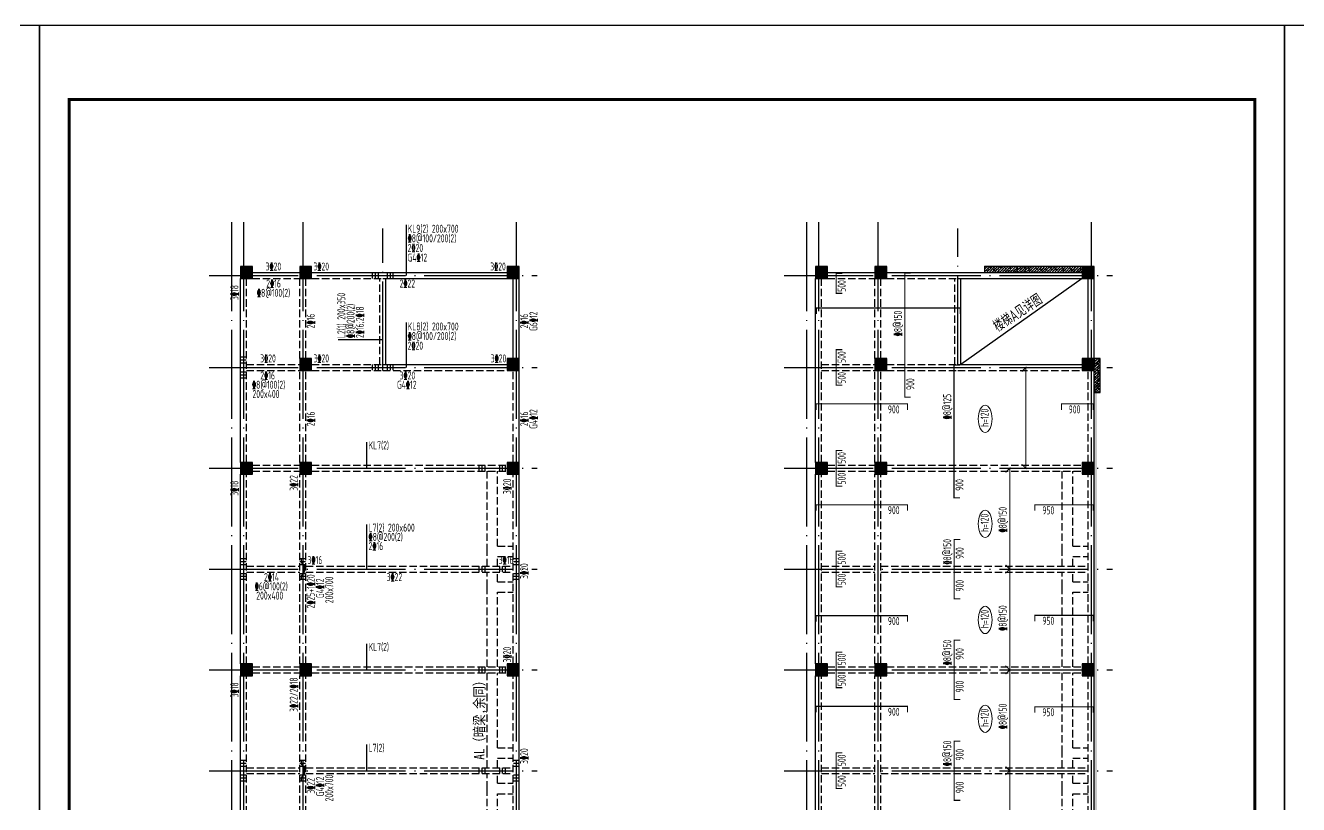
# Model space of a CAD drawing. Extents: x 2506385 to 2810062, y -487803 to -193521.
# Drawn here: x 2683587 to 2726537, y -402015 to -375739 of the extents above; entities that cross this region are included whole.
import ezdxf

# ---------------------------------------------------------------- set-up
doc = ezdxf.new("R2010")
doc.units = 0
doc.header["$LTSCALE"] = 1000
doc.header["$MEASUREMENT"] = 0
doc.linetypes.add('DASH', pattern=[0.35, 0.25, -0.1])
doc.linetypes.add('DOTE', pattern=[2.42, 2, -0.2, 0.02, -0.2])
for name, color, linetype in [('DOTE', 252, 'DOTE'), ('PUB_TITLE', 4, 'Continuous'), ('WALL', 30, 'Continuous'), ('文字', 7, 'Continuous'), ('柱', 2, 'Continuous'), ('柱涂实', 54, 'Continuous'), ('梁', 4, 'Continuous'), ('梁原位标注', 7, 'Continuous'), ('梁原位标注竖向', 7, 'Continuous'), ('梁虚线', 134, 'DASH'), ('梁集中标注', 2, 'Continuous'), ('梁集中标注竖向', 2, 'Continuous'), ('楼板正筋文字', 7, 'Continuous'), ('楼板正筋钢筋', 24, 'Continuous'), ('楼板负筋文字', 7, 'Continuous'), ('楼板负筋标注', 94, 'Continuous'), ('楼板负筋钢筋', 1, 'Continuous'), ('次梁吊筋', 1, 'Continuous'), ('次梁箍筋', 1, 'Continuous'), ('零厚板', 7, 'Continuous')]:
    doc.layers.add(name, color=color, linetype=linetype)
doc.layers.add('查找字符', color=1, linetype='ByLayer', lineweight=18)
doc.styles.get("Standard").update_dxf_attribs({"font": 'TSSDENG', "width": 0.7, "bigfont": 'TSSDCHN'})
doc.styles.add('tssd', font='tssdeng.shx', dxfattribs={"width": 0.7, "height": 3, "bigfont": '1hztxt.shx'})
doc.styles.add('宋体', font='', dxfattribs={"width": 0.8})
doc.styles.get('宋体').set_extended_font_data('SimSun')

msp = doc.modelspace()

# ---------------------------------------------------------------- hatches: boundary and pattern name
at = {"layer": '查找字符', "linetype": 'ByBlock'}
h = msp.add_hatch(dxfattribs=at)
h.set_pattern_fill('钢筋混凝土', color=252, scale=25)
h.set_pattern_definition([(45, (103715.243, -1e-06), (-44.1941738, 44.1941738), []), (50, (103715.24, -1e-06), (179.315046, -15.688034), [18.75, -206.25]), (355, (103715.24, -1e-06), (-34.687833, 188.048033), [15, -165]), (100.4514, (103730.19, -1.3), (144.627345, 172.359886), [15.935047, -175.285528]), (46.1842, (103715.24, 50), (266.810262, -41.379754), [28.125, -309.375]), (96.6356, (103737.48, 46.55), (233.665676, 243.529468), [23.902572, -262.92825]), (351.1842, (103715.24, 50), (233.665486, 243.52965), [22.5, -247.5]), (21, (103740.24, 37.5), (149.226763, -100.654723), [18.75, -206.25]), (326, (103740.24, 37.5), (60.828833, 181.287511), [15, -165]), (71.4514, (103752.68, 29.11), (210.055657, 80.632624), [15.935047, -175.285528]), (37.5, (103715.243, -1e-06), (3.0399638, 83.2234635), [0, -163, 0, -167.5, 0, -165.625]), (7.5, (103715.24, -1e-06), (65.7673844, 98.602928), [0, -95.5, 0, -159.25, 0, -63.125]), (327.5, (103659.493, -1e-06), (133.455609, -5.638718), [0, -62.5, 0, -195, 0, -258.75]), (317.5, (103634.49, -1e-06), (145.7965423, 25.0262456), [0, -81.25, 0, -129.5, 0, -183.75])])
h.paths.add_polyline_path([(2715941.4, -384073.2), (2719241.4, -384073.2), (2719241.4, -383873.2), (2715941.4, -383873.2)])
h = msp.add_hatch(dxfattribs=at)
h.set_pattern_fill('钢筋混凝土', color=252, scale=25)
h.set_pattern_definition([(45, (41521.187, 0), (-44.1941738, 44.1941738), []), (50, (41521.19, 0), (179.315046, -15.688034), [18.75, -206.25]), (355, (41521.19, 0), (-34.687833, 188.048033), [15, -165]), (100.4514, (41536.13, -1.3), (144.627345, 172.359886), [15.935047, -175.285528]), (46.1842, (41521.19, 50), (266.810262, -41.379754), [28.125, -309.375]), (96.6356, (41543.42, 46.55), (233.665676, 243.529468), [23.902572, -262.92825]), (351.1842, (41521.2, 50), (233.665486, 243.52965), [22.5, -247.5]), (21, (41546.19, 37.5), (149.226763, -100.654723), [18.75, -206.25]), (326, (41546.19, 37.5), (60.828833, 181.287511), [15, -165]), (71.4514, (41558.62, 29.11), (210.055657, 80.632624), [15.935047, -175.285528]), (37.5, (41521.19, 0), (3.0399638, 83.2234635), [0, -163, 0, -167.5, 0, -165.625]), (7.5, (41521.19, 0), (65.7673844, 98.602928), [0, -95.5, 0, -159.25, 0, -63.125]), (327.5, (41465.44, 0), (133.455609, -5.638718), [0, -62.5, 0, -195, 0, -258.75]), (317.5, (41440.44, 0), (145.7965423, 25.0262456), [0, -81.25, 0, -129.5, 0, -183.75])])
h.paths.add_polyline_path([(2719641.4, -388123.2), (2719841.4, -388123.2), (2719841.4, -386973.2), (2719641.4, -386973.2)])
h = msp.add_hatch(dxfattribs=at)
h.set_pattern_fill('钢筋混凝土', color=252, scale=25)
h.set_pattern_definition([(45, (0, 0), (-44.1941738, 44.1941738), []), (50, (0, 0), (179.315046, -15.688034), [18.75, -206.25]), (355, (0, 0), (-34.687833, 188.048033), [15, -165]), (100.4514, (14.94, -1.3), (144.627345, 172.359886), [15.935047, -175.285528]), (46.1842, (0, 50), (266.810262, -41.379754), [28.125, -309.375]), (96.6356, (22.23, 46.55), (233.665676, 243.529468), [23.902572, -262.92825]), (351.1842, (0, 50), (233.665486, 243.52965), [22.5, -247.5]), (21, (25, 37.5), (149.226763, -100.654723), [18.75, -206.25]), (326, (25, 37.5), (60.828833, 181.287511), [15, -165]), (71.4514, (37.44, 29.11), (210.055657, 80.632624), [15.935047, -175.285528]), (37.5, (0, 0), (3.0399638, 83.2234635), [0, -163, 0, -167.5, 0, -165.625]), (7.5, (0, 0), (65.7673844, 98.602928), [0, -95.5, 0, -159.25, 0, -63.125]), (327.5, (-55.75, 0), (133.455609, -5.638718), [0, -62.5, 0, -195, 0, -258.75]), (317.5, (-80.75, 0), (145.7965423, 25.0262456), [0, -81.25, 0, -129.5, 0, -183.75])])
h.paths.add_polyline_path([(2719641.4, -423873.2), (2719741.4, -423873.2), (2719741.4, -388123.2), (2719641.4, -388123.2)])

# ---------------------------------------------------------------- linework, layer by layer
at = {"layer": 'DOTE', "ltscale": 1.5}
for p, q in [((2690541, -382373.2), (2690541, -425046)), ((2690941, -382373.2), (2690941, -425046)), ((2692941, -382373.2), (2692941, -425046)), ((2695641, -387373.2), (2695641, -382590.3)), ((2700141, -382373.2), (2700141, -425046)), ((2709941.4, -382373.2), (2709941.4, -425046)), ((2710341.4, -382373.2), (2710341.4, -425046)), ((2712341.4, -382373.2), (2712341.4, -425046)), ((2715041.4, -387173.2), (2715041.4, -382590.3)), ((2719541.4, -382373.2), (2719541.4, -425046)), ((2689783.3, -384173.2), (2700855.4, -384173.2)), ((2709183.8, -384173.2), (2720255.9, -384173.2)), ((2689783.3, -387273.2), (2700855.4, -387273.2)), ((2709183.8, -387273.2), (2720255.9, -387273.2)), ((2689783.3, -390673.2), (2700855.4, -390673.2)), ((2709183.8, -390673.2), (2720255.9, -390673.2)), ((2689783.3, -394073.2), (2700855.4, -394073.2)), ((2709183.8, -394073.2), (2720255.9, -394073.2)), ((2689783.3, -397473.2), (2700855.4, -397473.2)), ((2709183.8, -397473.2), (2720255.9, -397473.2)), ((2689783.3, -400873.2), (2700855.4, -400873.2)), ((2709183.8, -400873.2), (2720255.9, -400873.2))]:
    msp.add_line(p, q, dxfattribs=at)
at = {"layer": 'PUB_TITLE', "linetype": 'ByBlock'}
for points in [[(2642061.7, -375738.7), (2642061.7, -450038.7), (2684061.7, -450038.7), (2684061.7, -375738.7)], [(2684061.7, -375738.7), (2684061.7, -450038.7), (2726061.7, -450038.7), (2726061.7, -375738.7)], [(2726061.7, -375738.7), (2726061.7, -450038.7), (2768061.7, -450038.7), (2768061.7, -375738.7)]]:
    msp.add_lwpolyline(points, close=True, dxfattribs=at)
at = {"layer": 'PUB_TITLE', "linetype": 'ByBlock', "const_width": 100}
msp.add_lwpolyline([(2685061.7, -378238.7), (2685061.7, -449038.7), (2725061.7, -449038.7), (2725061.7, -378238.7)], close=True, dxfattribs=at)
at = {"layer": 'WALL', "linetype": 'ByBlock'}
for points in [[(2719541.4, -383873.2), (2715941.4, -383873.2), (2715941.4, -384073.2)], [(2719641.4, -388123.2), (2719841.4, -388123.2), (2719841.4, -386973.2), (2719641.4, -386973.2)]]:
    msp.add_lwpolyline(points, dxfattribs=at)
at = {"layer": '查找字符', "color": 2}
for centre in [(2715964.5, -389003.5), (2715964.5, -392546.4), (2715964.5, -395789.7), (2715964.5, -399120.5)]:
    msp.add_ellipse(centre, major_axis=(0, 460.2), ratio=0.5021207, dxfattribs=at)
at = {"layer": '柱'}
for points in [[(2691241, -384273.2), (2691241, -383873.2), (2690841, -383873.2), (2690841, -384273.2)], [(2693241, -384273.2), (2693241, -383873.2), (2692841, -383873.2), (2692841, -384273.2)], [(2700241, -384273.2), (2700241, -383873.2), (2699841, -383873.2), (2699841, -384273.2)], [(2710641.4, -384273.2), (2710641.4, -383873.2), (2710241.4, -383873.2), (2710241.4, -384273.2)], [(2712641.4, -384273.2), (2712641.4, -383873.2), (2712241.4, -383873.2), (2712241.4, -384273.2)], [(2719641.4, -384273.2), (2719641.4, -383873.2), (2719241.4, -383873.2), (2719241.4, -384273.2)], [(2693241, -387373.2), (2693241, -386973.2), (2692841, -386973.2), (2692841, -387373.2)], [(2700241, -387373.2), (2700241, -386973.2), (2699841, -386973.2), (2699841, -387373.2)], [(2712641.4, -387373.2), (2712641.4, -386973.2), (2712241.4, -386973.2), (2712241.4, -387373.2)], [(2719641.4, -387373.2), (2719641.4, -386973.2), (2719241.4, -386973.2), (2719241.4, -387373.2)], [(2691241, -390873.2), (2691241, -390473.2), (2690841, -390473.2), (2690841, -390873.2)], [(2693241, -390873.2), (2693241, -390473.2), (2692841, -390473.2), (2692841, -390873.2)], [(2700241, -390873.2), (2700241, -390473.2), (2699841, -390473.2), (2699841, -390873.2)], [(2710641.4, -390873.2), (2710641.4, -390473.2), (2710241.4, -390473.2), (2710241.4, -390873.2)], [(2712641.4, -390873.2), (2712641.4, -390473.2), (2712241.4, -390473.2), (2712241.4, -390873.2)], [(2719641.4, -390873.2), (2719641.4, -390473.2), (2719241.4, -390473.2), (2719241.4, -390873.2)], [(2691241, -397673.2), (2691241, -397273.2), (2690841, -397273.2), (2690841, -397673.2)], [(2693241, -397673.2), (2693241, -397273.2), (2692841, -397273.2), (2692841, -397673.2)], [(2700241, -397673.2), (2700241, -397273.2), (2699841, -397273.2), (2699841, -397673.2)], [(2710641.4, -397673.2), (2710641.4, -397273.2), (2710241.4, -397273.2), (2710241.4, -397673.2)], [(2712641.4, -397673.2), (2712641.4, -397273.2), (2712241.4, -397273.2), (2712241.4, -397673.2)], [(2719641.4, -397673.2), (2719641.4, -397273.2), (2719241.4, -397273.2), (2719241.4, -397673.2)]]:
    msp.add_lwpolyline(points, close=True, dxfattribs=at)
at = {"layer": '柱涂实'}
for points in [[(2691241, -384273.2), (2691241, -383873.2), (2690841, -384273.2), (2690841, -383873.2)], [(2693241, -384273.2), (2693241, -383873.2), (2692841, -384273.2), (2692841, -383873.2)], [(2700241, -384273.2), (2700241, -383873.2), (2699841, -384273.2), (2699841, -383873.2)], [(2710641.4, -384273.2), (2710641.4, -383873.2), (2710241.4, -384273.2), (2710241.4, -383873.2)], [(2712641.4, -384273.2), (2712641.4, -383873.2), (2712241.4, -384273.2), (2712241.4, -383873.2)], [(2719641.4, -384273.2), (2719641.4, -383873.2), (2719241.4, -384273.2), (2719241.4, -383873.2)], [(2693241, -387373.2), (2693241, -386973.2), (2692841, -387373.2), (2692841, -386973.2)], [(2700241, -387373.2), (2700241, -386973.2), (2699841, -387373.2), (2699841, -386973.2)], [(2712641.4, -387373.2), (2712641.4, -386973.2), (2712241.4, -387373.2), (2712241.4, -386973.2)], [(2719641.4, -387373.2), (2719641.4, -386973.2), (2719241.4, -387373.2), (2719241.4, -386973.2)], [(2691241, -390873.2), (2691241, -390473.2), (2690841, -390873.2), (2690841, -390473.2)], [(2693241, -390873.2), (2693241, -390473.2), (2692841, -390873.2), (2692841, -390473.2)], [(2700241, -390873.2), (2700241, -390473.2), (2699841, -390873.2), (2699841, -390473.2)], [(2710641.4, -390873.2), (2710641.4, -390473.2), (2710241.4, -390873.2), (2710241.4, -390473.2)], [(2712641.4, -390873.2), (2712641.4, -390473.2), (2712241.4, -390873.2), (2712241.4, -390473.2)], [(2719641.4, -390873.2), (2719641.4, -390473.2), (2719241.4, -390873.2), (2719241.4, -390473.2)], [(2691241, -397673.2), (2691241, -397273.2), (2690841, -397673.2), (2690841, -397273.2)], [(2693241, -397673.2), (2693241, -397273.2), (2692841, -397673.2), (2692841, -397273.2)], [(2700241, -397673.2), (2700241, -397273.2), (2699841, -397673.2), (2699841, -397273.2)], [(2710641.4, -397673.2), (2710641.4, -397273.2), (2710241.4, -397673.2), (2710241.4, -397273.2)], [(2712641.4, -397673.2), (2712641.4, -397273.2), (2712241.4, -397673.2), (2712241.4, -397273.2)], [(2719641.4, -397673.2), (2719641.4, -397273.2), (2719241.4, -397673.2), (2719241.4, -397273.2)]]:
    msp.add_solid(points, dxfattribs=at)
at = {"layer": '梁'}
for p, q in [((2690841, -390473.2), (2690841, -384273.2)), ((2691241, -384073.2), (2692841, -384073.2)), ((2693241, -384073.2), (2695641, -384073.2)), ((2695641, -384073.2), (2699841, -384073.2)), ((2695641, -384273.2), (2699841, -384273.2)), ((2695741, -387173.2), (2695741, -384273.2)), ((2700041, -386973.2), (2700041, -384273.2)), ((2700241, -386973.2), (2700241, -384273.2)), ((2710241.4, -390473.2), (2710241.4, -384273.2)), ((2710641.4, -384073.2), (2712241.4, -384073.2)), ((2712641.4, -384073.2), (2715041.4, -384073.2)), ((2715041.4, -384073.2), (2719241.4, -384073.2)), ((2715041.4, -384273.2), (2719241.4, -384273.2)), ((2715141.4, -387173.2), (2715141.4, -384273.2)), ((2719441.4, -386973.2), (2719441.4, -384273.2)), ((2719641.4, -386973.2), (2719641.4, -384273.2)), ((2695641, -387173.2), (2699841, -387173.2)), ((2700241, -390473.2), (2700241, -387373.2)), ((2715041.4, -387173.2), (2719241.4, -387173.2)), ((2719641.4, -390473.2), (2719641.4, -387373.2)), ((2690841, -397273.2), (2690841, -390873.2)), ((2700241, -397273.2), (2700241, -390873.2)), ((2710241.4, -397273.2), (2710241.4, -390873.2)), ((2719641.4, -397273.2), (2719641.4, -390873.2)), ((2690841, -404073.2), (2690841, -397673.2)), ((2700241, -404073.2), (2700241, -397673.2)), ((2710241.4, -404073.2), (2710241.4, -397673.2)), ((2719641.4, -404073.2), (2719641.4, -397673.2))]:
    msp.add_line(p, q, dxfattribs=at)
at = {"layer": '梁虚线'}
for p, q in [((2691041, -390473.2), (2691041, -384273.2)), ((2691241, -384273.2), (2692841, -384273.2)), ((2692841, -386973.2), (2692841, -384273.2)), ((2693041, -386973.2), (2693041, -384273.2)), ((2693241, -384273.2), (2695641, -384273.2)), ((2695541, -387173.2), (2695541, -384273.2)), ((2710441.4, -390473.2), (2710441.4, -384273.2)), ((2710641.4, -384273.2), (2712241.4, -384273.2)), ((2712241.4, -386973.2), (2712241.4, -384273.2)), ((2712441.4, -386973.2), (2712441.4, -384273.2)), ((2712641.4, -384273.2), (2715041.4, -384273.2)), ((2714941.4, -387173.2), (2714941.4, -384273.2)), ((2691041, -387173.2), (2692841, -387173.2)), ((2691041, -387373.2), (2692841, -387373.2)), ((2692841, -390473.2), (2692841, -387373.2)), ((2693041, -390473.2), (2693041, -387373.2)), ((2693241, -387173.2), (2695641, -387173.2)), ((2693241, -387373.2), (2695641, -387373.2)), ((2695641, -387373.2), (2699841, -387373.2)), ((2700041, -390473.2), (2700041, -387373.2)), ((2710441.4, -387173.2), (2712241.4, -387173.2)), ((2710441.4, -387373.2), (2712241.4, -387373.2)), ((2712241.4, -390473.2), (2712241.4, -387373.2)), ((2712441.4, -390473.2), (2712441.4, -387373.2)), ((2712641.4, -387173.2), (2715041.4, -387173.2)), ((2712641.4, -387373.2), (2715041.4, -387373.2)), ((2715041.4, -387373.2), (2719241.4, -387373.2)), ((2719441.4, -390473.2), (2719441.4, -387373.2)), ((2691241, -390573.2), (2692841, -390573.2)), ((2691241, -390773.2), (2692841, -390773.2)), ((2693241, -390573.2), (2699841, -390573.2)), ((2693241, -390773.2), (2699841, -390773.2)), ((2710641.4, -390573.2), (2712241.4, -390573.2)), ((2710641.4, -390773.2), (2712241.4, -390773.2)), ((2712641.4, -390573.2), (2719241.4, -390573.2)), ((2712641.4, -390773.2), (2719241.4, -390773.2)), ((2691041, -397273.2), (2691041, -390873.2)), ((2692841, -397273.2), (2692841, -390873.2)), ((2693041, -397273.2), (2693041, -390873.2)), ((2700041, -397273.2), (2700041, -390873.2)), ((2710441.4, -397273.2), (2710441.4, -390873.2)), ((2712241.4, -397273.2), (2712241.4, -390873.2)), ((2712441.4, -397273.2), (2712441.4, -390873.2)), ((2719441.4, -397273.2), (2719441.4, -390873.2)), ((2691041, -393973.2), (2692841, -393973.2)), ((2691041, -394173.2), (2692841, -394173.2)), ((2693041, -393973.2), (2700041, -393973.2)), ((2693041, -394173.2), (2700041, -394173.2)), ((2710441.4, -393973.2), (2712241.4, -393973.2)), ((2710441.4, -394173.2), (2712241.4, -394173.2)), ((2712441.4, -393973.2), (2719441.4, -393973.2)), ((2712441.4, -394173.2), (2719441.4, -394173.2)), ((2691041, -404073.2), (2691041, -397673.2)), ((2691241, -397373.2), (2692841, -397373.2)), ((2691241, -397573.2), (2692841, -397573.2)), ((2692841, -404073.2), (2692841, -397673.2)), ((2693041, -404073.2), (2693041, -397673.2)), ((2693241, -397373.2), (2699841, -397373.2)), ((2693241, -397573.2), (2699841, -397573.2)), ((2700041, -404073.2), (2700041, -397673.2)), ((2710441.4, -404073.2), (2710441.4, -397673.2)), ((2710641.4, -397373.2), (2712241.4, -397373.2)), ((2710641.4, -397573.2), (2712241.4, -397573.2)), ((2712241.4, -404073.2), (2712241.4, -397673.2)), ((2712441.4, -404073.2), (2712441.4, -397673.2)), ((2712641.4, -397373.2), (2719241.4, -397373.2)), ((2712641.4, -397573.2), (2719241.4, -397573.2)), ((2719441.4, -404073.2), (2719441.4, -397673.2)), ((2691041, -400773.2), (2692841, -400773.2)), ((2691041, -400973.2), (2692841, -400973.2)), ((2693041, -400773.2), (2700041, -400773.2)), ((2693041, -400973.2), (2700041, -400973.2)), ((2710441.4, -400773.2), (2712241.4, -400773.2)), ((2710441.4, -400973.2), (2712241.4, -400973.2)), ((2712441.4, -400773.2), (2719441.4, -400773.2)), ((2712441.4, -400973.2), (2719441.4, -400973.2))]:
    msp.add_line(p, q, dxfattribs=at)
at = {"layer": '梁虚线', "color": 5}
for p, q in [((2699166, -393473.2), (2699166, -390773.2)), ((2699516, -393298.2), (2699516, -390773.2)), ((2718566.4, -393473.2), (2718566.4, -390773.2)), ((2718916.4, -393298.2), (2718916.4, -390773.2)), ((2699516, -393298.2), (2700041, -393298.2)), ((2718916.4, -393298.2), (2719441.4, -393298.2)), ((2699166, -393973.2), (2699166, -393473.2)), ((2699516, -393973.2), (2699516, -393648.2)), ((2699516, -393648.2), (2700041, -393648.2)), ((2718566.4, -393973.2), (2718566.4, -393473.2)), ((2718916.4, -393973.2), (2718916.4, -393648.2)), ((2718916.4, -393648.2), (2719441.4, -393648.2)), ((2699166, -394673.2), (2699166, -394173.2)), ((2699516, -394498.2), (2699516, -394173.2)), ((2718566.4, -394673.2), (2718566.4, -394173.2)), ((2718916.4, -394498.2), (2718916.4, -394173.2)), ((2699166, -397373.2), (2699166, -394673.2)), ((2699516, -394498.2), (2700041, -394498.2)), ((2718566.4, -397373.2), (2718566.4, -394673.2)), ((2718916.4, -394498.2), (2719441.4, -394498.2)), ((2699516, -397373.2), (2699516, -394848.2)), ((2699516, -394848.2), (2700041, -394848.2)), ((2718916.4, -397373.2), (2718916.4, -394848.2)), ((2718916.4, -394848.2), (2719441.4, -394848.2)), ((2699166, -400273.2), (2699166, -397573.2)), ((2699516, -400098.2), (2699516, -397573.2)), ((2718566.4, -400273.2), (2718566.4, -397573.2)), ((2718916.4, -400098.2), (2718916.4, -397573.2)), ((2699166, -400773.2), (2699166, -400273.2)), ((2699516, -400098.2), (2700041, -400098.2)), ((2718566.4, -400773.2), (2718566.4, -400273.2)), ((2718916.4, -400098.2), (2719441.4, -400098.2)), ((2699516, -400773.2), (2699516, -400448.2)), ((2699516, -400448.2), (2700041, -400448.2)), ((2718916.4, -400773.2), (2718916.4, -400448.2)), ((2718916.4, -400448.2), (2719441.4, -400448.2)), ((2699166, -401473.2), (2699166, -400973.2)), ((2699516, -401298.2), (2699516, -400973.2)), ((2718566.4, -401473.2), (2718566.4, -400973.2)), ((2718916.4, -401298.2), (2718916.4, -400973.2)), ((2699166, -404173.2), (2699166, -401473.2)), ((2699516, -401298.2), (2700041, -401298.2)), ((2718566.4, -404173.2), (2718566.4, -401473.2)), ((2718916.4, -401298.2), (2719441.4, -401298.2)), ((2699516, -404173.2), (2699516, -401648.2)), ((2699516, -401648.2), (2700041, -401648.2)), ((2718916.4, -404173.2), (2718916.4, -401648.2)), ((2718916.4, -401648.2), (2719441.4, -401648.2))]:
    msp.add_line(p, q, dxfattribs=at)
at = {"layer": '梁集中标注'}
for p, q in [((2696426.5, -382458.7), (2696426.5, -384173.2)), ((2696426.5, -385755.9), (2696426.5, -387273.2)), ((2695101, -390673.2), (2695101, -389792)), ((2695101, -394073.2), (2695101, -392567)), ((2695101, -397473.2), (2695101, -396592)), ((2695101, -400873.2), (2695101, -399992))]:
    msp.add_line(p, q, dxfattribs=at)
at = {"layer": '梁集中标注竖向'}
msp.add_line((2695641, -386343.2), (2694134.7, -386343.2), dxfattribs=at)
at = {"layer": '楼板正筋钢筋', "const_width": 35}
for points in [[(2717196, -390531.8), (2717337.4, -390673.2), (2717337.4, -387273.2), (2717196, -387414.6)], [(2716652, -393931.8), (2716793.4, -394073.2), (2716793.4, -390673.2), (2716652, -390814.6)], [(2716652, -397331.8), (2716793.4, -397473.2), (2716793.4, -394073.2), (2716652, -394214.6)], [(2716652, -400731.8), (2716793.4, -400873.2), (2716793.4, -397473.2), (2716652, -397614.6)], [(2716652, -404131.8), (2716793.4, -404273.2), (2716793.4, -400873.2), (2716652, -401014.6)]]:
    msp.add_lwpolyline(points, dxfattribs=at)
at = {"layer": '楼板负筋钢筋', "const_width": 35}
for points in [[(2711141.4, -384773.2), (2710941.4, -384773.2), (2710941.4, -384103.2), (2711141.4, -384103.2)], [(2713456.4, -388273.2), (2713256.4, -388273.2), (2713256.4, -384090.5), (2713456.4, -384090.5)], [(2710271.3, -385468.2), (2710271.3, -385268.2), (2715124.1, -385268.2), (2715124.1, -385468.2)], [(2711141.4, -387873.2), (2710941.4, -387873.2), (2710941.4, -386673.2), (2711141.4, -386673.2)], [(2715112.8, -391673.2), (2714912.8, -391673.2), (2714912.8, -387197.9), (2715112.8, -387197.9)], [(2710263.5, -388703.2), (2710263.5, -388503.2), (2713341.4, -388503.2), (2713341.4, -388703.2)], [(2718541.4, -388703.2), (2718541.4, -388503.2), (2719611.4, -388503.2), (2719611.4, -388703.2)], [(2711141.4, -391273.2), (2710941.4, -391273.2), (2710941.4, -390073.2), (2711141.4, -390073.2)], [(2710263.5, -392103.2), (2710263.5, -391903.2), (2713341.4, -391903.2), (2713341.4, -392103.2)], [(2717641.4, -392108.8), (2717641.4, -391908.8), (2719611.4, -391908.8), (2719611.4, -392108.8)], [(2715121.4, -395073.2), (2714921.4, -395073.2), (2714921.4, -393073.2), (2715121.4, -393073.2)], [(2711141.4, -394673.2), (2710941.4, -394673.2), (2710941.4, -393473.2), (2711141.4, -393473.2)], [(2710263.5, -395844), (2710263.5, -395644), (2713341.4, -395644), (2713341.4, -395844)], [(2717641.4, -395833.2), (2717641.4, -395633.2), (2719611.4, -395633.2), (2719611.4, -395833.2)], [(2711141.4, -398073.2), (2710941.4, -398073.2), (2710941.4, -396873.2), (2711141.4, -396873.2)], [(2715121.4, -398473.2), (2714921.4, -398473.2), (2714921.4, -396473.2), (2715121.4, -396473.2)], [(2710263.5, -398903.2), (2710263.5, -398703.2), (2713341.4, -398703.2), (2713341.4, -398903.2)], [(2717641.4, -398917.9), (2717641.4, -398717.9), (2719611.4, -398717.9), (2719611.4, -398917.9)], [(2715121.4, -401873.2), (2714921.4, -401873.2), (2714921.4, -399873.2), (2715121.4, -399873.2)], [(2711141.4, -401473.2), (2710941.4, -401473.2), (2710941.4, -400273.2), (2711141.4, -400273.2)]]:
    msp.add_lwpolyline(points, dxfattribs=at)
at = {"layer": '次梁吊筋', "const_width": 44.9}
for points in [[(2692891, -393848.2), (2692891, -393748.2)], [(2692991, -393948.2), (2692891, -393848.2)], [(2692891, -394298.2), (2692991, -394198.2)], [(2692891, -394398.2), (2692891, -394298.2)], [(2692991, -394198.2), (2692991, -393948.2)], [(2692891, -400648.2), (2692891, -400548.2)], [(2692991, -400748.2), (2692891, -400648.2)], [(2692891, -401098.2), (2692991, -400998.2)], [(2692891, -401198.2), (2692891, -401098.2)], [(2692991, -400998.2), (2692991, -400748.2)]]:
    msp.add_lwpolyline(points, dxfattribs=at)
at = {"layer": '次梁箍筋', "const_width": 44.9}
for points in [[(2695291, -384073.2), (2695291, -384273.2)], [(2695391, -384073.2), (2695391, -384273.2)], [(2695491, -384073.2), (2695491, -384273.2)], [(2695791, -384073.2), (2695791, -384273.2)], [(2695891, -384073.2), (2695891, -384273.2)], [(2695991, -384073.2), (2695991, -384273.2)], [(2690841, -386923.2), (2691041, -386923.2)], [(2690841, -387023.2), (2691041, -387023.2)], [(2690841, -387123.2), (2691041, -387123.2)], [(2690841, -387423.2), (2691041, -387423.2)], [(2695291, -387173.2), (2695291, -387373.2)], [(2695391, -387173.2), (2695391, -387373.2)], [(2695491, -387173.2), (2695491, -387373.2)], [(2695791, -387173.2), (2695791, -387373.2)], [(2695891, -387173.2), (2695891, -387373.2)], [(2695991, -387173.2), (2695991, -387373.2)], [(2690841, -387523.2), (2691041, -387523.2)], [(2690841, -387623.2), (2691041, -387623.2)], [(2698888.8, -390573.2), (2698888.8, -390773.2)], [(2698988.8, -390573.2), (2698988.8, -390773.2)], [(2699088.8, -390573.2), (2699088.8, -390773.2)], [(2699580, -390573.2), (2699580, -390773.2)], [(2699680, -390573.2), (2699680, -390773.2)], [(2699780, -390573.2), (2699780, -390773.2)], [(2690841, -393723.2), (2691041, -393723.2)], [(2690841, -393823.2), (2691041, -393823.2)], [(2692841, -393723.2), (2693041, -393723.2)], [(2692841, -393823.2), (2693041, -393823.2)], [(2700041, -393723.2), (2700241, -393723.2)], [(2700041, -393823.2), (2700241, -393823.2)], [(2690841, -393923.2), (2691041, -393923.2)], [(2690841, -394223.2), (2691041, -394223.2)], [(2692841, -393923.2), (2693041, -393923.2)], [(2692841, -394223.2), (2693041, -394223.2)], [(2698888.8, -393973.2), (2698888.8, -394173.2)], [(2698988.8, -393973.2), (2698988.8, -394173.2)], [(2699088.8, -393973.2), (2699088.8, -394173.2)], [(2699580, -393973.2), (2699580, -394173.2)], [(2699680, -393973.2), (2699680, -394173.2)], [(2699780, -393973.2), (2699780, -394173.2)], [(2700041, -393923.2), (2700241, -393923.2)], [(2700041, -394223.2), (2700241, -394223.2)], [(2690841, -394323.2), (2691041, -394323.2)], [(2690841, -394423.2), (2691041, -394423.2)], [(2692841, -394323.2), (2693041, -394323.2)], [(2692841, -394423.2), (2693041, -394423.2)], [(2700041, -394323.2), (2700241, -394323.2)], [(2700041, -394423.2), (2700241, -394423.2)], [(2698888.8, -397373.2), (2698888.8, -397573.2)], [(2698988.8, -397373.2), (2698988.8, -397573.2)], [(2699088.8, -397373.2), (2699088.8, -397573.2)], [(2699580, -397373.2), (2699580, -397573.2)], [(2699680, -397373.2), (2699680, -397573.2)], [(2699780, -397373.2), (2699780, -397573.2)], [(2690841, -400523.2), (2691041, -400523.2)], [(2690841, -400623.2), (2691041, -400623.2)], [(2690841, -400723.2), (2691041, -400723.2)], [(2692841, -400523.2), (2693041, -400523.2)], [(2692841, -400623.2), (2693041, -400623.2)], [(2692841, -400723.2), (2693041, -400723.2)], [(2700041, -400523.2), (2700241, -400523.2)], [(2700041, -400623.2), (2700241, -400623.2)], [(2700041, -400723.2), (2700241, -400723.2)], [(2690841, -401023.2), (2691041, -401023.2)], [(2690841, -401123.2), (2691041, -401123.2)], [(2692841, -401023.2), (2693041, -401023.2)], [(2692841, -401123.2), (2693041, -401123.2)], [(2698888.8, -400773.2), (2698888.8, -400973.2)], [(2698988.8, -400773.2), (2698988.8, -400973.2)], [(2699088.8, -400773.2), (2699088.8, -400973.2)], [(2699580, -400773.2), (2699580, -400973.2)], [(2699680, -400773.2), (2699680, -400973.2)], [(2699780, -400773.2), (2699780, -400973.2)], [(2700041, -401023.2), (2700241, -401023.2)], [(2700041, -401123.2), (2700241, -401123.2)], [(2690841, -401223.2), (2691041, -401223.2)], [(2692841, -401223.2), (2693041, -401223.2)], [(2700041, -401223.2), (2700241, -401223.2)]]:
    msp.add_lwpolyline(points, dxfattribs=at)
at = {"layer": '零厚板'}
msp.add_line((2719241.4, -384273.2), (2715141.4, -387173.2), dxfattribs=at)

# ---------------------------------------------------------------- texts
at = {"layer": '文字', "style": 'tssd', "width": 0.65}
msp.add_text('楼梯A见详图', height=400, rotation=33.20603, dxfattribs=at).set_placement((2716398.6, -386100.2))
at = {"layer": '梁原位标注', "width": 0.6}
for s, p in [('3%%13220', (2691688, -384003.2)), ('3%%13220', (2693302.2, -384003.2)), ('3%%13220', (2699265.7, -384003.2)), ('2%%13216', (2691708.5, -384578.2)), ('2%%13222', (2696208.5, -384578.2)), ('%%1328@100(2)', (2691395.8, -384890.7)), ('3%%13220', (2691506.3, -387103.2)), ('3%%13220', (2693302.2, -387103.2)), ('3%%13220', (2699282.7, -387103.2)), ('2%%13216', (2691508.5, -387678.2)), ('3%%13220', (2696208.5, -387678.2)), ('%%1328@100(2)', (2691230.1, -387990.7)), ('G4%%13212', (2696121, -387990.7)), ('200x400', (2691246, -388303.2)), ('3%%13216', (2693102.2, -393903.2)), ('3%%13216', (2699552.2, -393903.2)), ('2%%13214', (2691636, -394478.2)), ('3%%13222', (2695771, -394478.2)), ('%%1326@100(2)', (2691321.5, -394790.7)), ('200x400', (2691373.5, -395103.2))]:
    msp.add_text(s, height=270, dxfattribs=at).set_placement(p)
at = {"layer": '梁原位标注竖向', "width": 0.6}
for s, p in [('3%%13218', (2690771, -384999.5)), ('2%%13216', (2693346, -385955.7)), ('2%%13216', (2700546, -385955.7)), ('G6%%13212', (2700858.5, -386043.2)), ('2%%13216', (2693346, -389255.7)), ('2%%13216', (2700546, -389255.7)), ('G4%%13212', (2700858.5, -389343.2)), ('3%%13218', (2690771, -391599.5)), ('3%%13222', (2692771, -391431.3)), ('3%%13220', (2699971, -391545.9)), ('3%%13220', (2700546, -394405.7)), ('2%%13225+1%%13220', (2693346, -395400.1)), ('G4%%13212', (2693658.5, -395050.1)), ('200x700', (2693971, -395225.1)), ('3%%13220', (2699971, -397223.1)), ('3%%13218', (2690771, -398399.5)), ('3%%13222/2%%13218', (2692771, -398891.7)), ('3%%13220', (2700546, -400645.6)), ('3%%13222', (2693346, -401647.7)), ('G4%%13212', (2693658.5, -401735.2)), ('200x700', (2693971, -401910.2))]:
    msp.add_text(s, height=270, rotation=90, dxfattribs=at).set_placement(p)
at = {"layer": '梁集中标注', "color": 90, "width": 0.6}
for s, p in [('KL9(2) 200x700', (2696480.5, -382728.7)), ('KL8(2) 200x700', (2696480.5, -386025.9))]:
    msp.add_text(s, height=270, dxfattribs=at).set_placement(p)
at = {"layer": '梁集中标注', "width": 0.6}
for s, p in [('2%%13220', (2696480.5, -383376.7)), ('%%1328@100/200(2)', (2696480.5, -383052.7)), ('G4%%13212', (2696480.5, -383700.7)), ('%%1328@100/200(2)', (2696480.5, -386349.9)), ('2%%13220', (2696480.5, -386673.9)), ('KL7(2)', (2695162.2, -390034.5)), ('L7(2) 200x600', (2695162.2, -392809.5)), ('%%1328@200(2)', (2695162.2, -393122)), ('2%%13216', (2695162.2, -393434.5)), ('KL7(2)', (2695162.2, -396834.5)), ('L7(2)', (2695162.2, -400234.5))]:
    msp.add_text(s, height=270, dxfattribs=at).set_placement(p)
at = {"layer": '梁集中标注竖向', "width": 0.6}
for s, p in [('L2(1) 200x350', (2694377.2, -386282)), ('%%1328@200(2)', (2694689.7, -386282)), ('2%%13216;2%%13218', (2695002.2, -386282))]:
    msp.add_text(s, height=270, rotation=90, dxfattribs=at).set_placement(p)
at = {"layer": '楼板正筋文字', "width": 0.6}
for p in [(2716691.8, -392837.8), (2716691.8, -396157), (2716691.8, -399471.9)]:
    msp.add_text('%%1328@150', height=270, rotation=90, dxfattribs=at).set_placement(p)
at = {"layer": '楼板正筋文字', "color": 6, "style": '宋体', "width": 0.8}
msp.add_text('AL（暗梁,余同）', height=350, rotation=90, dxfattribs=at).set_placement((2699070.9, -400504.2))
at = {"layer": '楼板负筋文字', "width": 0.6}
for s, p in [('%%1328@150', (2713154.8, -386222.1)), ('%%1328@125', (2714817.4, -389024.2)), ('%%1328@150', (2714819.8, -393920.7)), ('%%1328@150', (2714819.8, -397320.7)), ('%%1328@150', (2714819.8, -400720.7))]:
    msp.add_text(s, height=270, rotation=90, dxfattribs=at).set_placement(p)
at = {"layer": '楼板负筋文字', "color": 2, "width": 0.6}
for p in [(2716080.3, -389280.1), (2716080.3, -392823), (2716080.3, -396066.3), (2716080.3, -399397.1)]:
    msp.add_text('h=120', height=270, rotation=90, dxfattribs=at).set_placement(p)
at = {"layer": '楼板负筋标注', "width": 0.6}
for s, p in [('500', (2711259.8, -384720.7)), ('500', (2711259.8, -387120.7)), ('500', (2711259.8, -387820.7)), ('900', (2713574.8, -388033.2)), ('500', (2711259.8, -390520.7)), ('500', (2711259.8, -391220.7)), ('900', (2715231.2, -391433.2)), ('900', (2715239.8, -393733.2)), ('500', (2711259.8, -393920.7)), ('500', (2711259.8, -394620.7)), ('900', (2715239.8, -394833.2)), ('900', (2715239.8, -397133.2)), ('500', (2711259.8, -397320.7)), ('500', (2711259.8, -398020.7)), ('900', (2715239.8, -398233.2)), ('900', (2715239.8, -400533.2)), ('500', (2711259.8, -400720.7)), ('500', (2711259.8, -401420.7)), ('900', (2715239.8, -401633.2))]:
    msp.add_text(s, height=270, rotation=90, dxfattribs=at).set_placement(p)
for s, p in [('900', (2712681.4, -388821.6)), ('900', (2718781.4, -388821.6)), ('900', (2712681.4, -392221.6)), ('950', (2717893.9, -392227.2)), ('900', (2712681.4, -395962.4)), ('950', (2717893.9, -395951.6)), ('900', (2712681.4, -399021.6)), ('950', (2717893.9, -399036.3))]:
    msp.add_text(s, height=270, dxfattribs=at).set_placement(p)

doc.saveas('drawing.dxf')
